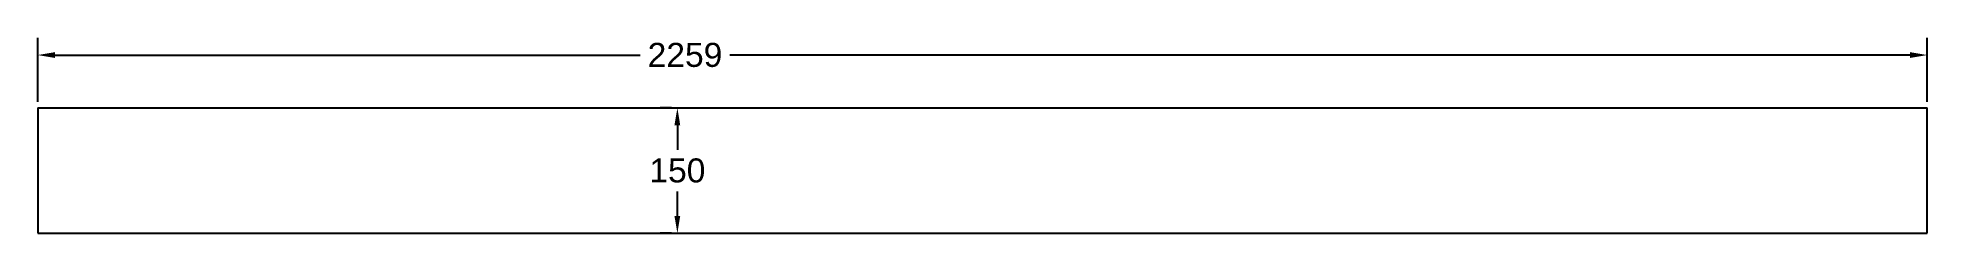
# Model space of a CAD drawing. Header units: millimetres. Extents: x -36919 to -34660, y -10213 to -9979.
import ezdxf

# ---------------------------------------------------------------- set-up
doc = ezdxf.new("R2010")
doc.units = ezdxf.units.MM
doc.header["$MEASUREMENT"] = 0
doc.styles.get("Standard").update_dxf_attribs({"font": 'arial.ttf'})
doc.dimstyles.get("Standard").update_dxf_attribs({"dimscale": 115, "dimtxt": 0.25, "dimasz": 0.18, "dimexe": 0.18, "dimexo": 0.0625, "dimgap": 0.09, "dimtad": 0, "dimtih": 1, "dimtoh": 1, "dimdec": 0, "dimzin": 0, "dimdsep": 46, "dimtxsty": 'Standard', "dimcen": 0.09, "dimclrd": 2, "dimclre": 2, "dimclrt": 3, "dimadec": 0, "dimazin": 0, "dimtfac": 1, "dimtdec": 0, "dimtofl": 0, "dimtmove": 0, "dimatfit": 3, "dimfxl": 1, "dimtolj": 1, "dimtzin": 0, "dimarcsym": 0})

# ---------------------------------------------------------------- blocks, each defined once
blk = doc.blocks.new('*D1')
at = {"color": 2, "lineweight": -2}
for p, q in [((-36161.5, -10063.3), (-36175, -10063.3)), ((-36154.3, -10084), (-36154.3, -10113.3)), ((-36154.3, -10192.6), (-36154.3, -10163.3)), ((-36161.5, -10213.3), (-36175, -10213.3))]:
    blk.add_line(p, q, dxfattribs=at)
at = {"color": 2}
for points in [[(-36157.8, -10084), (-36150.9, -10084), (-36154.3, -10063.3)], [(-36157.8, -10192.6), (-36150.9, -10192.6), (-36154.3, -10213.3)]]:
    blk.add_solid(points, dxfattribs=at)
at = {"layer": 'Defpoints', "color": 0}
for p in [(-36154.3, -10063.3), (-36154.3, -10063.3), (-36154.3, -10213.3)]:
    blk.add_point(p, dxfattribs=at)
at = {"color": 3, "insert": (-36154.3, -10138.3), "char_height": 28.75, "attachment_point": 5}
blk.add_mtext('\\A1;150', dxfattribs=at)
blk = doc.blocks.new('*D0')
at = {"color": 2, "lineweight": -2}
for p, q in [((-36919, -10056.1), (-36919, -9979.3)), ((-34660, -10056.1), (-34660, -9979.3)), ((-36898.3, -10000), (-36198.8, -10000)), ((-34680.7, -10000), (-36091.7, -10000))]:
    blk.add_line(p, q, dxfattribs=at)
at = {"color": 2}
for points in [[(-36898.3, -9996.5), (-36898.3, -10003.5), (-36919, -10000)], [(-34680.7, -9996.5), (-34680.7, -10003.5), (-34660, -10000)]]:
    blk.add_solid(points, dxfattribs=at)
at = {"layer": 'Defpoints', "color": 0}
for p in [(-34660, -10000), (-36919, -10063.3), (-34660, -10063.3)]:
    blk.add_point(p, dxfattribs=at)
at = {"color": 3, "insert": (-36145.2, -10000), "char_height": 28.75, "attachment_point": 5}
blk.add_mtext('\\A1;2259', dxfattribs=at)

msp = doc.modelspace()

# ---------------------------------------------------------------- linework, layer by layer
for p, q in [((-36919, -10063.3), (-36919, -10213.3)), ((-36919, -10063.3), (-34660, -10063.3)), ((-34660, -10213.3), (-34660, -10063.3)), ((-36919, -10213.3), (-34660, -10213.3))]:
    msp.add_line(p, q)

# ---------------------------------------------------------------- dimensions: what is measured, and where the dimension line sits
dim = msp.add_linear_dim(base=(-34660, -10000), p1=(-36919, -10063.3), p2=(-34660, -10063.3), dimstyle='Standard')
dim.commit()
dim.dimension.update_dxf_attribs({"geometry": '*D0', "text_midpoint": (-36145.2, -10000), "dimtype": 128})
dim = msp.add_linear_dim(base=(-36154.3, -10063.3), p1=(-36154.3, -10213.3), p2=(-36154.3, -10063.3), angle=90, dimstyle='Standard')
dim.commit()
dim.dimension.update_dxf_attribs({"geometry": '*D1', "text_midpoint": (-36154.3, -10138.3)})

doc.saveas('drawing.dxf')
